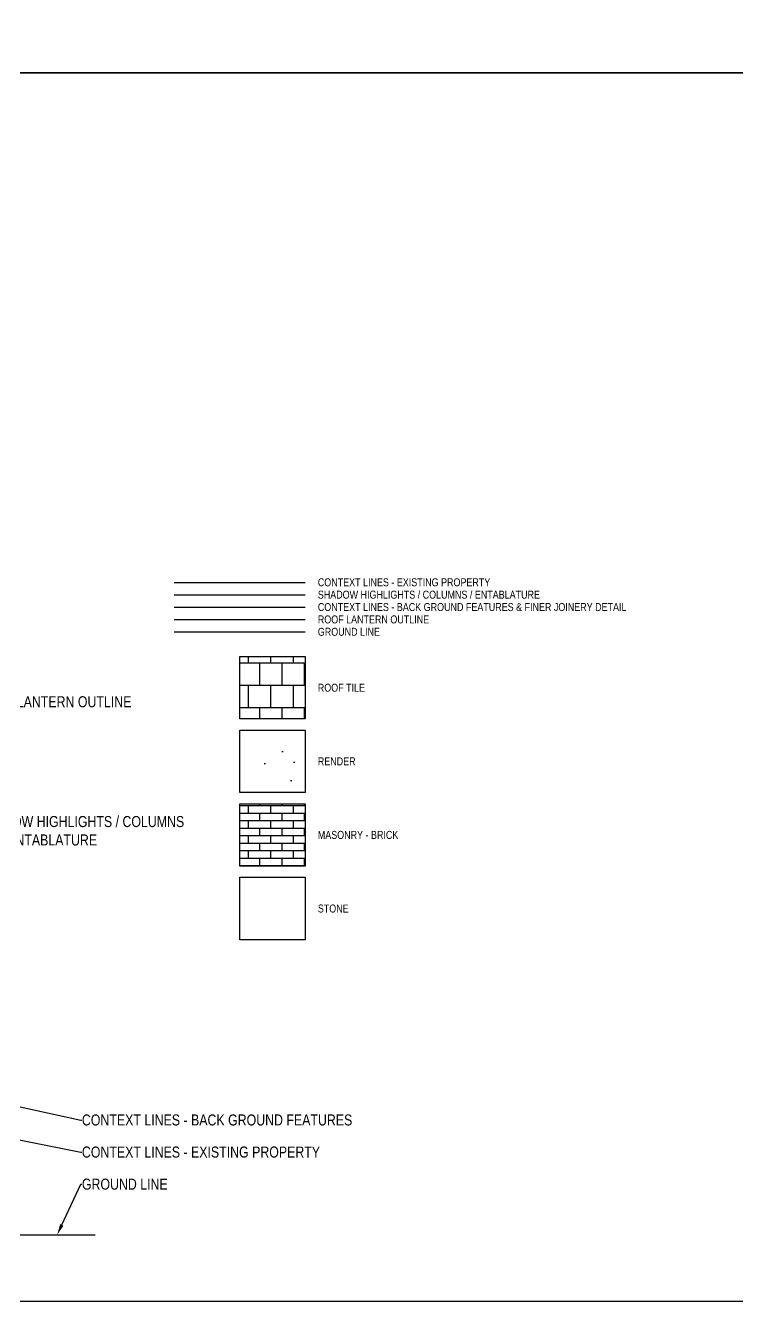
# Model space of a CAD drawing. Header units: millimetres. Extents: x -38686 to 870903, y -23218 to 232707.
# Drawn here: x 45293 to 51735, y 44770 to 56317 of the extents above; entities that cross this region are included whole.
import ezdxf
from ezdxf import colors
from ezdxf.entities.mleader import LeaderData, LeaderLine
from ezdxf.math import Vec2, Vec3

# ---------------------------------------------------------------- set-up
doc = ezdxf.new("R2010")
doc.units = ezdxf.units.MM
doc.header["$LTSCALE"] = 10
for name, color, linetype in [('40 - Detail Outline', 142, 'Continuous'), ('900 - 0.05mm Line Thickness', 250, 'Continuous'), ('901 - 0.10mm Line Thickness', 251, 'Continuous'), ('907 - 0.35mm Line Thickness', 142, 'Continuous')]:
    doc.layers.add(name, color=color, linetype=linetype)
doc.styles.add('1-50', font='romans.shx', dxfattribs={"width": 0.8, "height": 85})
doc.styles.get("Standard").update_dxf_attribs({"font": 'arial.ttf'})

msp = doc.modelspace()

# ---------------------------------------------------------------- hatches: boundary and pattern name
at = {"layer": '40 - Detail Outline', "ltscale": 10, "transparency": 33554495}
h = msp.add_hatch(dxfattribs=at)
h.set_pattern_fill('AR-B88', color=251)
h.set_pattern_definition([(0, (-225688.34, 101147.17), (0, 203.2), []), (90, (-225688.34, 101147.17), (-101.6, 203.2), [203.2, -203.2])])
h.paths.add_polyline_path([(47824.317, 50606.505), (47231.538, 50606.505), (47231.538, 50041.306), (47824.317, 50041.306)])
at = {"layer": '40 - Detail Outline', "ltscale": 10, "transparency": 33554687}
h = msp.add_hatch(dxfattribs=at)
h.set_pattern_fill('AR-SAND', color=251, scale=22.398558)
h.set_pattern_definition([(37.5, (-510469.7, 171212.25), (-35.8384, 1096.215), [0, -864.7635, 0, -967.1697, 0, -924.5005]), (7.5, (-510469.7, 171212.3), (1006.8673, 1605.585), [0, -466.5172, 0, -779.425, 0, -298.6848]), (327.5, (-511169.45, 171212.25), (1771.7088, 3.2191), [0, -284.4617, 0, -1024.062, 0, -1336.9699]), (317.5, (-511169.5, 171212.3), (1710.2563, 499.3295), [0, -142.2308, 0, -671.3296, 0, -768.0465])])
h.paths.add_polyline_path([(47824.317, 49940.471), (47231.538, 49940.471), (47231.538, 49375.271), (47824.317, 49375.271)])
at = {"layer": '40 - Detail Outline', "ltscale": 10, "transparency": 33554495}
h = msp.add_hatch(dxfattribs=at)
h.set_pattern_fill('AR-BRSTD', color=251)
h.set_pattern_definition([(0, (-225688.34, 101147.17), (0, 67.7418), []), (90, (-225688.34, 101147.17), (-101.6, 67.7418), [67.7418, -67.7418])])
h.paths.add_polyline_path([(47824.317, 49274.436), (47231.538, 49274.436), (47231.538, 48709.236), (47824.317, 48709.236)])

# ---------------------------------------------------------------- linework, layer by layer
at = {"layer": '40 - Detail Outline', "ltscale": 10}
for points in [[(33233.127, 55888.092), (33233.127, 67865.319), (64946.293, 67865.319), (64946.293, 55888.092), (33233.127, 55888.092)], [(33233.127, 44769.679), (33233.127, 55888.092), (53947.792, 55888.092), (53947.792, 44769.679), (33233.127, 44769.679)]]:
    msp.add_lwpolyline(points, dxfattribs=at)
at = {"layer": '40 - Detail Outline', "color": 251, "ltscale": 10, "transparency": 33554687}
msp.add_lwpolyline([(46638.759, 51278.161), (47824.317, 51278.161)], dxfattribs=at)
at = {"layer": '40 - Detail Outline', "color": 3, "ltscale": 10, "transparency": 33554687}
msp.add_lwpolyline([(46638.759, 51166.169), (47824.317, 51166.169)], dxfattribs=at)
at = {"layer": '40 - Detail Outline', "color": 2, "ltscale": 10}
for points in [[(47231.538, 50606.505), (47824.317, 50606.505), (47824.317, 50041.306), (47231.538, 50041.306)], [(47231.538, 49940.471), (47824.317, 49940.471), (47824.317, 49375.271), (47231.538, 49375.271)], [(47231.538, 49274.436), (47824.317, 49274.436), (47824.317, 48709.236), (47231.538, 48709.236)], [(47231.538, 48608.401), (47824.317, 48608.401), (47824.317, 48043.201), (47231.538, 48043.201)]]:
    msp.add_lwpolyline(points, close=True, dxfattribs=at)
at = {"layer": '900 - 0.05mm Line Thickness', "ltscale": 10}
msp.add_lwpolyline([(46638.759, 51054.176), (47824.317, 51054.176)], dxfattribs=at)
at = {"layer": '901 - 0.10mm Line Thickness', "ltscale": 10}
msp.add_lwpolyline([(46638.759, 50942.183), (47824.317, 50942.183)], dxfattribs=at)
at = {"layer": '907 - 0.35mm Line Thickness', "ltscale": 10}
for points in [[(46638.759, 50830.19), (47824.317, 50830.19)], [(34512.687, 45372.326), (45922.205, 45372.326)]]:
    msp.add_lwpolyline(points, dxfattribs=at)

# ---------------------------------------------------------------- texts
at = {"layer": '40 - Detail Outline', "ltscale": 10, "char_height": 72.42225, "attachment_point": 1, "style": '1-50'}
for s, width, heights, insert in [('{\\fArial|b0|i0|c0|p34;CONTEXT LINES - EXISTING PROPERTY}', 1817.96152, [0], (47937.981, 51314.802)), ('{\\fArial|b0|i0|c0|p34;SHADOW HIGHLIGHTS / COLUMNS / ENTABLATURE}', 2125.20825, [0], (47937.981, 51202.809)), ('{\\fArial|b0|i0|c0|p34;CONTEXT LINES - BACK GROUND FEATURES & FINER JOINERY DETAIL}', 3151.12992, [74.942], (47937.981, 51090.816)), ('{\\fArial|b0|i0|c0|p34;ROOF LANTERN OUTLINE}', 2935.18624, [0], (47937.981, 50978.824)), ('{\\fArial|b0|i0|c0|p34;GROUND LINE}', 1233.81309, [0], (47937.981, 50866.831)), ('{\\fArial|b0|i0|c0|p34;ROOF TILE}', 1233.81309, [0], (47937.981, 50360.546)), ('{\\fArial|b0|i0|c0|p34;RENDER}', 1233.81309, [0], (47937.981, 49694.511)), ('{\\fArial|b0|i0|c0|p34;MASONRY - BRICK}', 1233.81309, [0], (47937.981, 49028.476)), ('{\\fArial|b0|i0|c0|p34;STONE}', 1233.81309, [0], (47937.981, 48362.442))]:
    msp.add_mtext_dynamic_manual_height_columns(s, width=width, gutter_width=362.111, heights=heights, dxfattribs=dict(at, insert=insert))

# ---------------------------------------------------------------- leaders
at = {"layer": '40 - Detail Outline', "ltscale": 10}
ml = msp.add_multileader_mtext('Standard', dxfattribs=at)
ml.set_content('{\\W0.8;ROOF LANTERN OUTLINE}', color=256)
ml.set_leader_properties()
ml.build(insert=Vec2(0, 0))
ml.multileader.update_dxf_attribs({"arrow_head_size": 100})
ctx = ml.context
ctx.base_point, ctx.char_height, ctx.arrow_head_size, ctx.plane_origin = Vec3(44858.522, 50196.387), 100, 100, Vec3(43583.712, 50388.963)
notes = []
notes.append((ctx, [(0, (1, 1, 0), (44850.522, 50196.387), (1, 0), 8, [(0, [(41802.997, 49198.577)], 0, [])])]))
ctx.mtext.insert, ctx.mtext.flow_direction = Vec3(44860.522, 50247.24), 5
ml = msp.add_multileader_mtext('Standard', dxfattribs=at)
ml.set_content('{\\W0.8;SHADOW HIGHLIGHTS / COLUMNS AND ENTABLATURE}', color=256)
ml.set_leader_properties()
ml.build(insert=Vec2(0, 0))
ml.multileader.update_dxf_attribs({"arrow_head_size": 100})
ctx = ml.context
ctx.base_point, ctx.char_height, ctx.arrow_head_size, ctx.plane_origin = Vec3(44858.522, 49112.377), 100, 100, Vec3(43583.712, 49304.952)
notes.append((ctx, [(0, (1, 1, 0), (44850.522, 49112.377), (1, 0), 8, [(0, [(42763.184, 48453.774)], 0, [])])]))
ctx.mtext.insert, ctx.mtext.width, ctx.mtext.flow_direction = Vec3(44860.522, 49163.229), 1946.86421, 5
ml = msp.add_multileader_mtext('Standard', dxfattribs=at)
ml.set_content('{\\W0.8;CONTEXT LINES - EXISTING PROPERTY}', color=256)
ml.set_leader_properties()
ml.build(insert=Vec2(0, 0))
ml.multileader.update_dxf_attribs({"arrow_head_size": 100})
ctx = ml.context
ctx.base_point, ctx.char_height, ctx.arrow_head_size, ctx.plane_origin = Vec3(45801.545, 46121.221), 100, 100, Vec3(44903.181, 46313.796)
notes.append((ctx, [(0, (1, 1, 0), (45793.545, 46121.221), (1, 0), 8, [(0, [(43403.182, 46600.886)], 0, [])])]))
ctx.mtext.insert, ctx.mtext.flow_direction = Vec3(45803.545, 46172.073), 5
ml = msp.add_multileader_mtext('Standard', dxfattribs=at)
ml.set_content('{\\W0.8;CONTEXT LINES - BACK GROUND FEATURES}', color=256)
ml.set_leader_properties()
ml.build(insert=Vec2(0, 0))
ml.multileader.update_dxf_attribs({"arrow_head_size": 100})
ctx = ml.context
ctx.base_point, ctx.char_height, ctx.arrow_head_size, ctx.plane_origin = Vec3(45801.545, 46411.754), 100, 100, Vec3(44903.181, 46604.33)
notes.append((ctx, [(0, (1, 1, 0), (45793.545, 46411.754), (1, 0), 8, [(0, [(44903.181, 46604.33)], 0, [])])]))
ctx.mtext.insert, ctx.mtext.flow_direction = Vec3(45803.545, 46462.607), 5
ml = msp.add_multileader_mtext('Standard', dxfattribs=at)
ml.set_content('{\\W0.8;GROUND LINE}', color=256)
ml.set_leader_properties()
ml.build(insert=Vec2(0, 0))
ml.multileader.update_dxf_attribs({"arrow_head_size": 100})
ctx = ml.context
ctx.base_point, ctx.char_height, ctx.arrow_head_size, ctx.plane_origin = Vec3(45801.545, 45830.687), 100, 100, Vec3(44903.181, 46023.263)
notes.append((ctx, [(0, (1, 1, 0), (45793.545, 45830.687), (1, 0), 8, [(0, [(45579.441, 45372.326)], 0, [])])]))
ctx.mtext.insert, ctx.mtext.flow_direction = Vec3(45803.545, 45881.54), 5
for ctx, leaders in notes:
    for number, flags, end, landing, length, lines in leaders:
        leader = LeaderData()
        leader.index, (leader.has_last_leader_line, leader.has_dogleg_vector, leader.attachment_direction) = number, flags
        leader.last_leader_point, leader.dogleg_vector, leader.dogleg_length = Vec3(end), Vec3(landing), length
        for number, points, colour, breaks in lines:
            line = LeaderLine()
            line.index, line.vertices, line.color, line.breaks = number, Vec3.list(points), colors.encode_raw_color(colour), breaks
            leader.lines.append(line)
        ctx.leaders.append(leader)

doc.saveas('drawing.dxf')
